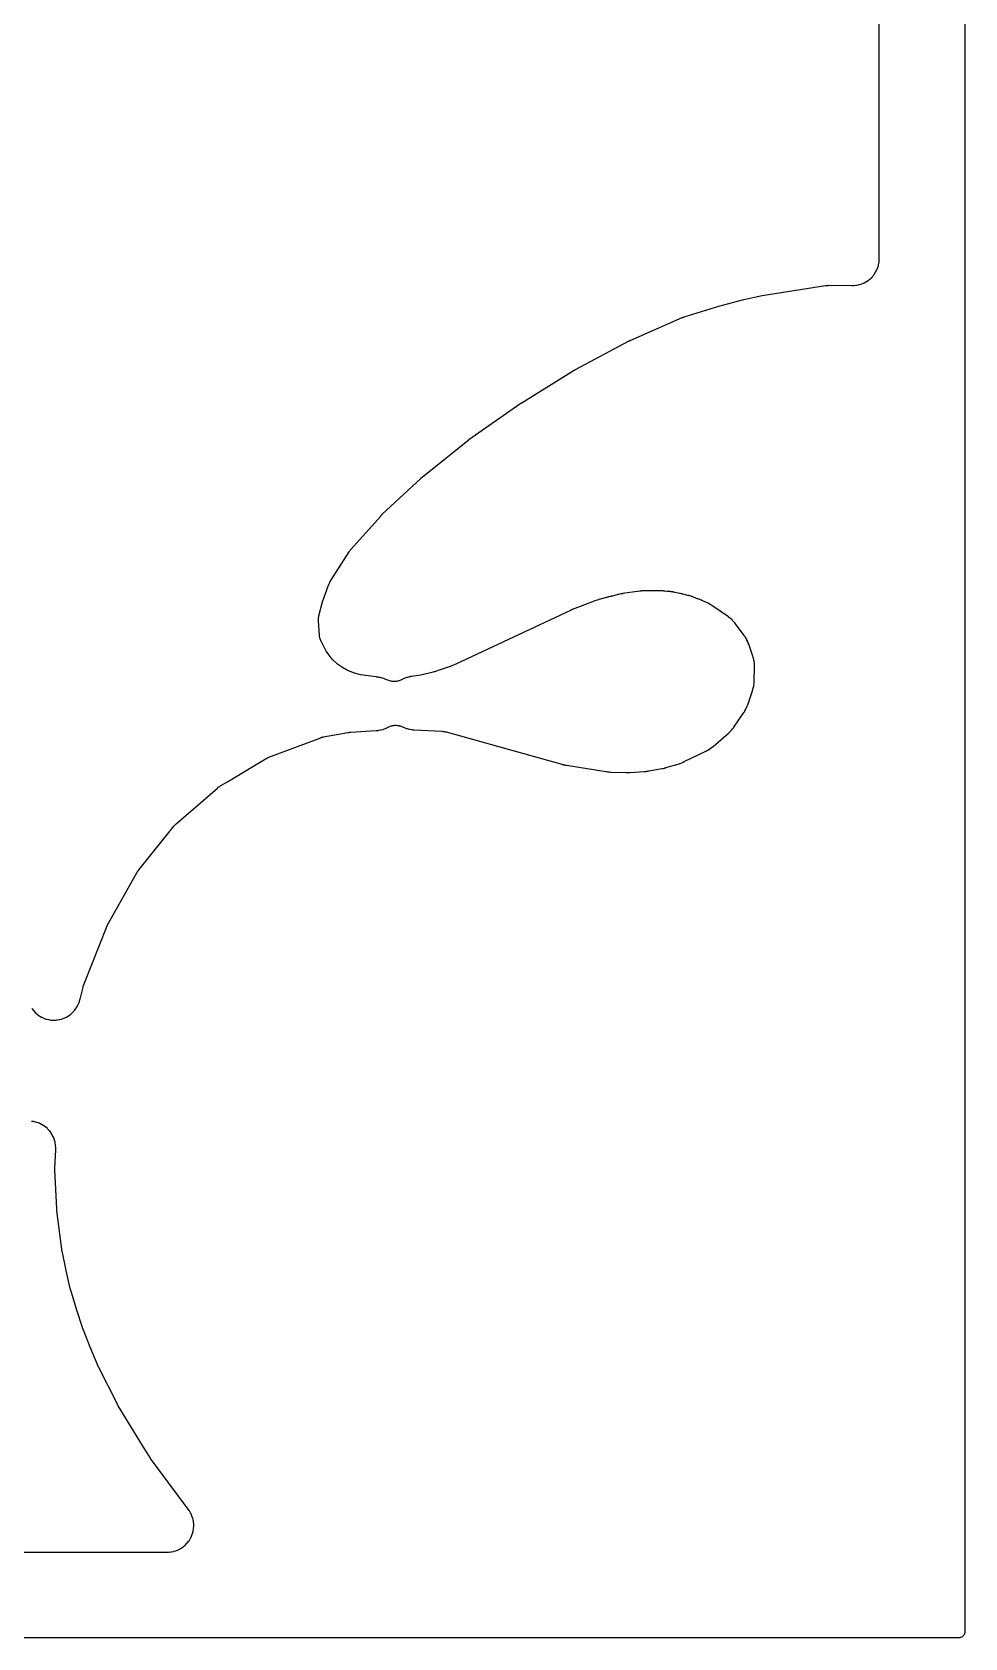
# Model space of a CAD drawing. Header units: millimetres. Extents: x 0 to 300, y 0 to 300.
# Drawn here: x 212.8 to 300, y -0.1 to 150 of the extents above; entities that cross this region are included whole.
import ezdxf

# ---------------------------------------------------------------- set-up
doc = ezdxf.new("R2010")
doc.units = ezdxf.units.MM
doc.layers.add('CUT', color=7, linetype='CONTINUOUS')

msp = doc.modelspace()

# ---------------------------------------------------------------- linework, layer by layer
at = {"layer": 'CUT'}
for points in [[(300.0289, 298.5625), (300.0289, 1.4375), (300.0289, 0.5522), (300.0253, 0.4788), (300.0167, 0.4206), (300.0024, 0.3635), (299.9826, 0.3082), (299.9574, 0.255), (299.9272, 0.2046), (299.8922, 0.1573), (299.8527, 0.1137), (299.8091, 0.0743), (299.7619, 0.0392), (299.7114, 0.009), (299.6583, -0.0162), (299.6029, -0.036), (299.5458, -0.0503), (299.4877, -0.0589), (299.4142, -0.0625), (298.5289, -0.0625), (1.4375, -0.0625)], [(212.7948, 58.7618), (212.8282, 58.7138), (212.9409, 58.5675), (212.9788, 58.523), (213.1052, 58.3884), (213.1473, 58.3478), (213.2862, 58.2261), (213.332, 58.1898), (213.4821, 58.0822), (213.5312, 58.0505), (213.691, 57.958), (213.743, 57.9312), (213.9111, 57.8547), (213.9654, 57.8331), (214.1401, 57.7733), (214.1962, 57.7571), (214.376, 57.7145), (214.4334, 57.7039), (214.6164, 57.679), (214.6746, 57.674), (214.8592, 57.6671), (214.9176, 57.6677), (215.102, 57.6788), (215.1601, 57.6851), (215.3425, 57.714), (215.3997, 57.726), (215.5784, 57.7725), (215.6342, 57.79), (215.8076, 57.8537), (215.8614, 57.8765), (216.0277, 57.9567), (216.079, 57.9846), (216.2368, 58.0807), (216.2852, 58.1135), (216.4328, 58.2244), (216.4778, 58.2617), (216.614, 58.3865), (216.6551, 58.428), (216.7785, 58.5655), (216.8153, 58.6108), (216.9248, 58.7596), (216.9571, 58.8083), (217.0515, 58.967), (217.0789, 59.0186), (217.1575, 59.1857), (217.1797, 59.2398), (217.2425, 59.4162), (217.2517, 59.4439), (217.2682, 59.4985), (217.2722, 59.5126), (217.2975, 59.6041), (217.3012, 59.6183), (217.5841, 60.7518), (217.5879, 60.7663), (217.5969, 60.8001), (217.6009, 60.8146), (217.6059, 60.8322), (217.6102, 60.8466), (217.6203, 60.8801), (217.6248, 60.8944), (217.6301, 60.9108), (217.6348, 60.9251), (217.6461, 60.9582), (217.651, 60.9724), (217.6572, 60.9896), (217.6624, 61.0037), (217.6748, 61.0364), (217.6802, 61.0504), (219.8379, 66.4841), (219.8438, 66.4985), (219.8577, 66.5319), (219.8638, 66.5461), (219.8714, 66.5634), (219.8777, 66.5775), (219.8921, 66.609), (219.9072, 66.6392), (219.9142, 66.653), (219.923, 66.6697), (219.9302, 66.6834), (219.9475, 66.7152), (219.955, 66.7287), (222.6578, 71.5034), (222.6624, 71.5114), (222.6695, 71.5237), (222.6815, 71.5438), (222.698, 71.5706), (222.713, 71.5941), (222.7234, 71.61), (222.7252, 71.6127), (222.7322, 71.6232), (222.7349, 71.6271), (222.7507, 71.6496), (222.7866, 71.6991), (222.8087, 71.7283), (222.8163, 71.738), (222.8221, 71.7452), (226.1108, 75.8241), (226.117, 75.8318), (226.1269, 75.8437), (226.1434, 75.8632), (226.1659, 75.8889), (226.1863, 75.9115), (226.1921, 75.9177), (226.2013, 75.9269), (226.2491, 75.9734), (226.2784, 76.0006), (226.2885, 76.0095), (226.296, 76.0161), (230.1435, 79.3596), (230.1511, 79.3661), (230.1629, 79.3761), (230.1827, 79.3924), (230.2095, 79.4139), (230.2336, 79.4326), (230.253, 79.4471), (230.2641, 79.4553), (230.2683, 79.4583), (230.2928, 79.4755), (230.3429, 79.5092), (230.3593, 79.5198), (230.3708, 79.5268), (230.3793, 79.5319), (231.1695, 80.0044), (234.7113, 82.1167), (234.7199, 82.1217), (234.7333, 82.1295), (234.7555, 82.142), (234.7856, 82.1584), (234.8126, 82.1725), (234.8193, 82.1759), (234.832, 82.1817), (234.8931, 82.2088), (234.9301, 82.2242), (234.9427, 82.2291), (234.9521, 82.2327), (239.804, 84.0627), (239.8138, 84.0663), (239.829, 84.0718), (239.8542, 84.0806), (239.8882, 84.0918), (239.9075, 84.0979), (239.9087, 84.0982), (239.9386, 84.1059), (240.0052, 84.1218), (240.0454, 84.1305), (240.059, 84.1331), (240.0691, 84.135), (242.3413, 84.5436), (242.3539, 84.5458), (242.3832, 84.5506), (242.3958, 84.5526), (242.4112, 84.5549), (242.4238, 84.5567), (242.4533, 84.5607), (242.4659, 84.5624), (242.4804, 84.5641), (242.4931, 84.5656), (242.5227, 84.5688), (242.5353, 84.57), (242.5508, 84.5715), (242.5635, 84.5726), (242.5932, 84.5749), (242.6059, 84.5758), (244.9936, 84.7304), (245.0084, 84.7315), (245.1039, 84.7401), (245.1185, 84.7416), (245.1758, 84.7481), (245.205, 84.7522), (245.3916, 84.7829), (245.4493, 84.7953), (245.6295, 84.8435), (245.6857, 84.8615), (245.8602, 84.9272), (245.9144, 84.9507), (246.1213, 85.0527), (246.1816, 85.0821), (246.2552, 85.114), (246.3094, 85.1347), (246.391, 85.1614), (246.446, 85.1765), (246.5297, 85.1954), (246.586, 85.2052), (246.6711, 85.216), (246.728, 85.2205), (246.8138, 85.2231), (246.8709, 85.2221), (246.9565, 85.2165), (247.0133, 85.2101), (247.098, 85.1964), (247.1538, 85.1846), (247.2368, 85.1629), (247.2914, 85.1459), (247.3719, 85.1164), (247.4443, 85.0858), (247.4835, 85.0682), (247.6032, 85.0109), (247.6575, 84.9882), (247.8325, 84.9246), (247.8888, 84.9073), (248.0692, 84.8612), (248.1269, 84.8495), (248.3134, 84.8209), (248.3427, 84.8172), (248.3999, 84.8113), (248.4145, 84.8099), (248.51, 84.8025), (248.5247, 84.8015), (251.1329, 84.6614), (251.1451, 84.6607), (251.1616, 84.6596), (251.2105, 84.6549), (251.2917, 84.645), (251.3275, 84.6399), (251.3631, 84.6333), (251.4432, 84.6167), (251.491, 84.6055), (251.507, 84.6013), (251.5188, 84.5981), (262.3617, 81.5763), (262.3629, 81.5759), (262.3794, 81.5716), (262.487, 81.5448), (262.5037, 81.541), (262.6396, 81.5113), (262.6564, 81.5079), (262.7653, 81.4873), (262.7821, 81.4844), (266.4732, 80.8962), (266.4921, 80.8935), (266.6152, 80.8779), (266.6342, 80.8758), (266.7892, 80.8611), (266.8082, 80.8596), (266.9321, 80.8519), (266.9512, 80.851), (268.3626, 80.8076), (268.3768, 80.8073), (268.4691, 80.8067), (268.4833, 80.8068), (268.5991, 80.8087), (268.6133, 80.8091), (268.7055, 80.8128), (268.7197, 80.8136), (270.0272, 80.8973), (270.0399, 80.8982), (270.1222, 80.9053), (270.1348, 80.9065), (270.1842, 80.9117), (270.2095, 80.915), (270.2594, 80.9225), (270.3314, 80.9295), (270.3559, 80.9324), (270.4036, 80.939), (270.4158, 80.9409), (270.4949, 80.9535), (270.5071, 80.9556), (271.6956, 81.1712), (271.711, 81.1743), (271.8114, 81.1952), (271.8269, 81.1986), (271.9522, 81.2283), (271.9675, 81.2321), (272.0666, 81.2583), (272.0818, 81.2625), (273.2231, 81.5965), (273.2353, 81.6002), (273.3143, 81.6252), (273.3264, 81.6292), (273.3736, 81.6452), (273.3976, 81.6539), (273.5522, 81.7138), (273.5757, 81.7235), (273.6214, 81.7435), (273.633, 81.7487), (273.7083, 81.7835), (273.7198, 81.789), (273.7362, 81.797), (273.7779, 81.8159), (273.7927, 81.8228), (275.8224, 82.8069), (275.8338, 82.8126), (275.9076, 82.8503), (275.9188, 82.8563), (275.9627, 82.8799), (275.9849, 82.8924), (276.1253, 82.9759), (276.168, 83.0038), (276.2086, 83.0329), (276.2187, 83.0395), (276.3499, 83.1338), (276.3701, 83.1489), (276.4088, 83.1792), (276.4187, 83.1871), (276.482, 83.239), (276.4917, 83.2471), (277.8943, 84.4447), (277.9042, 84.4534), (277.9677, 84.5101), (277.9774, 84.5189), (278.0148, 84.5538), (278.0336, 84.5721), (278.1514, 84.6919), (278.1864, 84.7309), (278.1928, 84.7387), (278.2079, 84.7554), (278.3155, 84.8862), (278.3318, 84.907), (278.3628, 84.9482), (278.3706, 84.9589), (278.4207, 85.0286), (278.4282, 85.0394), (279.3629, 86.4049), (279.3706, 86.4164), (279.4194, 86.4915), (279.4268, 86.5031), (279.4552, 86.5489), (279.4691, 86.5727), (279.5551, 86.727), (279.5797, 86.7763), (279.6512, 86.9379), (279.6618, 86.9634), (279.6813, 87.0136), (279.6861, 87.0265), (279.7166, 87.1107), (279.7212, 87.1237), (280.1676, 88.4508), (280.1723, 88.4652), (280.2013, 88.5592), (280.2056, 88.5738), (280.2082, 88.5832), (280.2136, 88.6007), (280.2178, 88.6149), (280.2335, 88.6707), (280.2409, 88.6995), (280.2833, 88.885), (280.2936, 88.9435), (280.3175, 89.1323), (280.3205, 89.1618), (280.3249, 89.2196), (280.3258, 89.2344), (280.3308, 89.3308), (280.3314, 89.3456), (280.3653, 90.6147), (280.3655, 90.6277), (280.3659, 90.7121), (280.3659, 90.7251), (280.365, 90.7758), (280.364, 90.8018), (280.3541, 90.968), (280.3487, 91.0197), (280.3247, 91.1822), (280.3149, 91.2332), (280.308, 91.2625), (280.306, 91.2753), (280.2959, 91.3263), (280.2565, 91.4884), (280.2498, 91.5135), (280.2357, 91.5624), (280.232, 91.5748), (280.2067, 91.6555), (280.2027, 91.6679), (279.822, 92.7966), (279.8168, 92.8114), (279.7817, 92.9071), (279.7761, 92.9218), (279.7536, 92.9787), (279.7412, 93.0076), (279.6575, 93.1903), (279.6284, 93.2458), (279.526, 93.4188), (279.5094, 93.4454), (279.4755, 93.4964), (279.4666, 93.5093), (279.408, 93.5927), (279.3988, 93.6054), (279.3937, 93.6123), (278.593, 94.69), (278.5923, 94.6909), (278.5825, 94.7037), (278.5176, 94.7864), (278.5074, 94.799), (278.467, 94.8476), (278.4457, 94.8719), (278.3049, 95.0241), (278.2584, 95.0691), (278.102, 95.2052), (278.077, 95.2258), (278.0272, 95.2646), (278.0143, 95.2744), (277.9297, 95.3368), (277.9165, 95.3462), (276.3827, 96.4141), (276.371, 96.422), (276.294, 96.473), (276.282, 96.4807), (276.235, 96.5102), (276.2106, 96.5247), (276.0499, 96.6154), (276.0248, 96.6287), (275.9753, 96.6537), (275.9625, 96.6599), (275.8791, 96.6994), (275.8661, 96.7054), (275.4452, 96.8928), (275.4291, 96.8996), (275.324, 96.9428), (275.3078, 96.9492), (275.1744, 96.9994), (275.158, 97.0054), (275.0506, 97.0423), (275.034, 97.0478), (274.9316, 97.0797), (274.6008, 97.2138), (274.5905, 97.2178), (274.5184, 97.2455), (274.5076, 97.2496), (274.4599, 97.2668), (274.4368, 97.2747), (274.2918, 97.3206), (274.2692, 97.3273), (274.2299, 97.3381), (274.2192, 97.3409), (274.1452, 97.3597), (274.1332, 97.3627), (273.6907, 97.4656), (273.666, 97.4728), (273.6552, 97.4758), (273.6077, 97.4888), (273.5846, 97.4946), (273.4402, 97.5278), (273.4179, 97.5325), (273.3789, 97.5399), (273.3683, 97.5418), (273.3486, 97.5452), (272.9344, 97.6415), (272.9197, 97.6448), (272.8246, 97.6644), (272.8099, 97.6672), (272.7525, 97.6776), (272.7229, 97.6822), (272.5303, 97.7071), (272.5006, 97.7102), (272.4424, 97.7148), (272.4275, 97.7158), (272.3305, 97.7211), (272.3155, 97.7217), (272.1572, 97.7263), (271.963, 97.7556), (271.9524, 97.7571), (271.8789, 97.7669), (271.8679, 97.7683), (271.8195, 97.7738), (271.7961, 97.776), (271.6502, 97.7869), (271.6277, 97.7881), (271.5885, 97.7896), (271.5779, 97.7899), (271.5045, 97.7913), (271.4926, 97.7914), (270.144, 97.7904), (270.131, 97.7903), (270.0467, 97.7884), (270.0338, 97.788), (269.9831, 97.7857), (269.9572, 97.784), (269.8881, 97.778), (269.8173, 97.774), (269.7916, 97.7719), (269.7416, 97.7669), (269.7288, 97.7655), (269.6457, 97.7554), (269.6329, 97.7537), (268.0299, 97.5236), (268.0134, 97.521), (267.9067, 97.5027), (267.8903, 97.4996), (267.7571, 97.4729), (267.7408, 97.4694), (267.6353, 97.4451), (267.6191, 97.4412), (267.0648, 97.2975), (267.0366, 97.2925), (267.0245, 97.2903), (266.946, 97.2748), (266.9339, 97.2723), (266.8869, 97.2621), (266.8629, 97.2563), (266.7082, 97.2159), (266.6845, 97.2091), (266.6385, 97.1951), (266.6268, 97.1913), (266.5507, 97.1664), (266.5391, 97.1624), (266.5261, 97.1578), (265.9166, 96.9999), (265.9006, 96.9955), (265.7965, 96.9654), (265.7806, 96.9605), (265.651, 96.9192), (265.6352, 96.9139), (265.533, 96.878), (265.5173, 96.8723), (263.3975, 96.0629), (263.3879, 96.0591), (263.321, 96.0322), (263.3107, 96.028), (263.2279, 95.9929), (263.2179, 95.9885), (263.1529, 95.9596), (263.1423, 95.9548), (252.5064, 90.971), (251.9115, 90.7294), (250.9751, 90.41), (250.4491, 90.2306), (250.3866, 90.2093), (250.3119, 90.1838), (249.1512, 89.9063), (248.3037, 89.7849), (248.2891, 89.7826), (248.1947, 89.7667), (248.1802, 89.7641), (248.1238, 89.7532), (248.095, 89.7468), (247.9117, 89.7019), (247.8553, 89.6851), (247.6797, 89.6232), (247.6251, 89.601), (247.4541, 89.5211), (247.4277, 89.508), (247.4176, 89.5026), (247.3753, 89.4816), (247.3625, 89.4751), (247.3483, 89.4676), (247.2663, 89.4295), (247.2105, 89.407), (247.1251, 89.3773), (247.0673, 89.3605), (246.9793, 89.3396), (246.9202, 89.3286), (246.8306, 89.3166), (246.7706, 89.3116), (246.6802, 89.3087), (246.6201, 89.3098), (246.5299, 89.3159), (246.4701, 89.323), (246.381, 89.3382), (246.3222, 89.3512), (246.2351, 89.3753), (246.1779, 89.3942), (246.0936, 89.4268), (246.0505, 89.4461), (246.0489, 89.4468), (245.8272, 89.5449), (245.7744, 89.5654), (245.5969, 89.6247), (245.5401, 89.6407), (245.3557, 89.6827), (245.3268, 89.6885), (245.27, 89.6986), (245.2555, 89.701), (245.1607, 89.7153), (245.146, 89.7173), (245.0303, 89.732), (245.0054, 89.7356), (244.9578, 89.7411), (243.5272, 89.922), (242.952, 90.0805), (242.4014, 90.3059), (242.3849, 90.3127), (242.3846, 90.3128), (242.3842, 90.313), (241.8347, 90.6109), (241.3816, 90.9309), (240.8889, 91.4121), (240.3077, 92.1599), (239.8364, 93.0799), (239.8307, 93.0912), (239.8232, 93.1064), (239.8022, 93.1521), (239.7789, 93.2064), (239.7486, 93.2882), (239.7232, 93.3686), (239.7088, 93.4232), (239.6981, 93.4833), (239.6906, 93.5398), (239.6856, 93.5873), (239.6844, 93.6028), (239.6836, 93.6145), (239.5947, 94.9834), (239.5941, 94.993), (239.5933, 95.0079), (239.5923, 95.0326), (239.5914, 95.0656), (239.5911, 95.095), (239.5911, 95.0992), (239.5929, 95.1508), (239.5974, 95.2211), (239.6002, 95.2492), (239.6042, 95.2798), (239.6147, 95.3433), (239.6238, 95.3879), (239.6321, 95.4247), (239.635, 95.4366), (239.6373, 95.4456), (239.9742, 96.7492), (240.5411, 98.3168), (240.5453, 98.3282), (240.5511, 98.3436), (240.5693, 98.3883), (240.6016, 98.4618), (240.6166, 98.4941), (240.6328, 98.5257), (240.671, 98.5966), (240.6951, 98.6384), (240.6995, 98.6456), (242.4499, 101.4206), (242.4549, 101.4284), (242.4627, 101.4406), (242.4759, 101.4604), (242.4939, 101.4868), (242.5103, 101.51), (242.5155, 101.5171), (242.5224, 101.5259), (242.5612, 101.5744), (242.5851, 101.603), (242.5933, 101.6125), (242.5995, 101.6194), (245.4116, 104.7798), (245.4186, 104.7875), (245.435, 104.8056), (245.4421, 104.8133), (245.4508, 104.8226), (245.458, 104.8302), (245.4748, 104.8478), (245.4821, 104.8554), (245.4905, 104.864), (245.4978, 104.8714), (245.5151, 104.8887), (245.5225, 104.896), (245.5316, 104.9049), (245.5391, 104.9122), (245.5568, 104.929), (245.5644, 104.9362), (249.1683, 108.2985), (249.1732, 108.303), (249.1848, 108.3137), (249.1898, 108.3182), (249.2017, 108.329), (249.2079, 108.3345), (249.2223, 108.3474), (249.2261, 108.3507), (249.2354, 108.3587), (249.2417, 108.364), (249.2449, 108.3667), (249.2525, 108.373), (249.2702, 108.3876), (249.2779, 108.3938), (253.5622, 111.8382), (253.5668, 111.8419), (253.5776, 111.8505), (253.5823, 111.8541), (253.5933, 111.8628), (253.5991, 111.8672), (253.6125, 111.8775), (253.6169, 111.881), (253.6246, 111.8867), (253.6304, 111.891), (253.6334, 111.8931), (253.6403, 111.8982), (253.6566, 111.9098), (253.6636, 111.9148), (258.4242, 115.2612), (258.4287, 115.2643), (258.4391, 115.2716), (258.4436, 115.2747), (258.4543, 115.282), (258.4599, 115.2858), (258.4728, 115.2945), (258.4783, 115.2982), (258.4848, 115.3025), (258.4882, 115.3047), (258.4904, 115.3061), (258.5035, 115.3147), (258.5084, 115.3179), (258.519, 115.3247), (258.5343, 115.3343), (258.541, 115.3385), (263.5006, 118.4003), (263.5056, 118.4033), (263.5172, 118.4104), (263.5222, 118.4134), (263.5341, 118.4205), (263.5403, 118.4242), (263.5546, 118.4326), (263.5589, 118.4351), (263.5676, 118.44), (263.5738, 118.4436), (263.577, 118.4453), (263.5844, 118.4494), (263.6018, 118.4589), (263.6093, 118.4629), (268.5729, 121.1077), (268.5791, 121.1109), (268.5935, 121.1184), (268.5996, 121.1216), (268.6144, 121.1292), (268.622, 121.1331), (268.6398, 121.142), (268.6474, 121.1458), (268.6563, 121.1501), (268.664, 121.1538), (268.682, 121.1624), (268.6898, 121.1661), (268.6937, 121.1679), (268.7029, 121.1722), (268.7244, 121.1819), (268.7337, 121.186), (273.604, 123.3237), (273.6112, 123.3268), (273.6194, 123.3301), (273.646, 123.3405), (273.6575, 123.3449), (273.6707, 123.3499), (273.6822, 123.3541), (273.7091, 123.3638), (273.7207, 123.3679), (273.7348, 123.3727), (273.7464, 123.3767), (273.7736, 123.3856), (273.7853, 123.3894), (277.0101, 124.4039), (279.3675, 125.0147), (281.077, 125.3868), (286.9996, 126.3153), (287.0087, 126.3167), (287.0229, 126.3188), (287.0463, 126.3219), (287.0777, 126.3256), (287.1057, 126.3285), (287.1279, 126.3305), (287.1406, 126.3315), (287.1454, 126.3319), (287.173, 126.3335), (287.2344, 126.3361), (287.2712, 126.3369), (287.2837, 126.337), (287.2929, 126.3369), (289.4454, 126.3192), (289.4602, 126.3192), (289.5564, 126.3208), (289.5712, 126.3212), (289.6289, 126.3236), (289.6585, 126.3256), (289.8474, 126.3427), (289.906, 126.3509), (290.0898, 126.3861), (290.1473, 126.4001), (290.3267, 126.4532), (290.3826, 126.4728), (290.5559, 126.5433), (290.6096, 126.5683), (290.7751, 126.6556), (290.826, 126.6858), (290.9822, 126.7889), (291.0299, 126.8239), (291.1751, 126.942), (291.2191, 126.9815), (291.352, 127.1133), (291.3919, 127.157), (291.5111, 127.3012), (291.5465, 127.3486), (291.651, 127.5039), (291.6815, 127.5546), (291.7702, 127.7194), (291.7956, 127.7728), (291.8676, 127.9456), (291.8876, 128.0013), (291.9422, 128.1803), (291.9567, 128.2376), (291.9934, 128.4211), (292.0021, 128.4797), (292.0208, 128.6685), (292.023, 128.698), (292.0258, 128.7557), (292.0264, 128.7705), (292.0287, 128.8667), (292.0289, 128.8815), (292.0289, 128.9171), (292.0289, 129.1532), (292.0289, 176.0489)], [(186.5712, 7.9384), (225.3529, 7.9384), (225.375, 7.9384), (225.3901, 7.9386), (225.4879, 7.941), (225.5029, 7.9416), (225.5616, 7.9446), (225.5916, 7.9468), (225.7836, 7.9662), (225.8431, 7.9752), (226.0296, 8.0131), (226.0879, 8.0281), (226.2696, 8.0845), (226.3262, 8.1052), (226.5013, 8.1796), (226.5555, 8.2059), (226.7223, 8.2974), (226.7736, 8.329), (226.9304, 8.4368), (226.9782, 8.4733), (227.1234, 8.5963), (227.1674, 8.6374), (227.2995, 8.7743), (227.3391, 8.8197), (227.4569, 8.9691), (227.4918, 9.0182), (227.594, 9.1787), (227.6237, 9.231), (227.7094, 9.401), (227.7337, 9.456), (227.8019, 9.6337), (227.8206, 9.6909), (227.8706, 9.8745), (227.8835, 9.9333), (227.9149, 10.121), (227.9218, 10.1808), (227.9342, 10.3707), (227.9351, 10.4309), (227.9285, 10.621), (227.9233, 10.681), (227.8976, 10.8696), (227.8865, 10.9287), (227.842, 11.1138), (227.8251, 11.1715), (227.7623, 11.3511), (227.7396, 11.4069), (227.6591, 11.5793), (227.631, 11.6326), (227.5323, 11.7983), (227.5162, 11.8238), (227.4837, 11.8727), (227.4752, 11.8852), (227.419, 11.9652), (227.4101, 11.9774), (223.9016, 16.7162), (223.8959, 16.724), (223.8825, 16.7425), (223.8768, 16.7505), (223.8699, 16.7602), (223.8643, 16.7682), (223.8514, 16.7869), (223.8458, 16.795), (223.8395, 16.8043), (223.8341, 16.8125), (223.8216, 16.8315), (223.8162, 16.8397), (223.8098, 16.8497), (223.8045, 16.858), (223.7924, 16.8773), (223.7872, 16.8856), (223.2465, 17.7665), (220.8773, 21.6289), (220.8726, 21.6367), (220.8617, 21.6548), (220.8571, 21.6626), (220.8516, 21.6721), (220.8471, 21.6799), (220.8366, 21.6981), (220.8329, 21.7047), (220.8258, 21.7176), (220.8215, 21.7256), (220.8163, 21.7354), (220.8121, 21.7434), (220.8023, 21.7622), (220.7981, 21.7703), (219.0617, 25.1902), (219.0577, 25.1983), (219.0483, 25.2172), (219.0443, 25.2253), (219.0395, 25.2352), (219.0356, 25.2434), (219.0301, 25.2553), (219.0229, 25.2711), (219.0193, 25.2793), (219.0174, 25.2835), (219.0132, 25.2932), (219.0035, 25.316), (218.9994, 25.3258), (218.2652, 27.1108), (217.5822, 28.775), (217.5786, 28.784), (217.5702, 28.8051), (217.5666, 28.8141), (217.5624, 28.8252), (217.5589, 28.8343), (217.5514, 28.8546), (217.5443, 28.8747), (217.5412, 28.8839), (217.5374, 28.8951), (217.5343, 28.9044), (217.5273, 28.926), (217.5243, 28.9352), (216.9816, 30.6671), (216.4332, 32.4217), (216.4303, 32.431), (216.4237, 32.4529), (216.421, 32.4623), (216.4176, 32.4738), (216.415, 32.4833), (216.4092, 32.5042), (216.4039, 32.525), (216.4015, 32.5345), (216.3987, 32.5461), (216.3964, 32.5557), (216.3913, 32.5779), (216.3891, 32.5875), (216.0164, 34.2808), (215.6185, 36.0954), (215.6164, 36.1053), (215.6116, 36.1284), (215.6096, 36.1384), (215.6072, 36.1505), (215.6054, 36.1604), (215.6015, 36.1813), (215.5977, 36.2046), (215.5962, 36.2147), (215.5943, 36.2269), (215.5929, 36.237), (215.5896, 36.2605), (215.5883, 36.2706), (215.136, 39.8342), (215.1348, 39.8435), (215.1323, 39.8652), (215.1313, 39.8745), (215.1301, 39.8858), (215.1291, 39.8951), (215.1271, 39.9169), (215.1262, 39.9262), (215.1253, 39.9369), (215.1246, 39.9463), (215.123, 39.968), (215.1223, 39.9774), (215.1216, 39.9888), (215.121, 39.9981), (215.1199, 40.0199), (215.1194, 40.0293), (214.9623, 43.6747), (214.9619, 43.6844), (214.9612, 43.707), (214.9609, 43.7168), (214.9607, 43.7286), (214.9605, 43.7383), (214.9603, 43.7594), (214.9605, 43.7812), (214.9607, 43.7909), (214.9609, 43.8027), (214.9612, 43.8124), (214.9619, 43.8351), (214.9623, 43.8448), (215.0353, 45.5488), (215.0358, 45.5637), (215.0375, 45.6605), (215.0376, 45.6753), (215.0372, 45.7335), (215.0363, 45.7633), (215.0255, 45.9538), (215.0192, 46.013), (214.99, 46.199), (214.9779, 46.2573), (214.9304, 46.4395), (214.9125, 46.4963), (214.8472, 46.6729), (214.8238, 46.7276), (214.7413, 46.8968), (214.7126, 46.949), (214.6137, 47.1092), (214.58, 47.1583), (214.4657, 47.3079), (214.4273, 47.3534), (214.2987, 47.4909), (214.256, 47.5324), (214.1144, 47.6565), (214.0678, 47.6935), (213.9146, 47.803), (213.8645, 47.8352), (213.7013, 47.929), (213.6483, 47.956), (213.4765, 48.0332), (213.4211, 48.0548), (213.2425, 48.1146), (213.1852, 48.1306), (213.0016, 48.1724), (212.943, 48.1827), (212.7562, 48.206)]]:
    msp.add_lwpolyline(points, dxfattribs=at)

doc.saveas('drawing.dxf')
